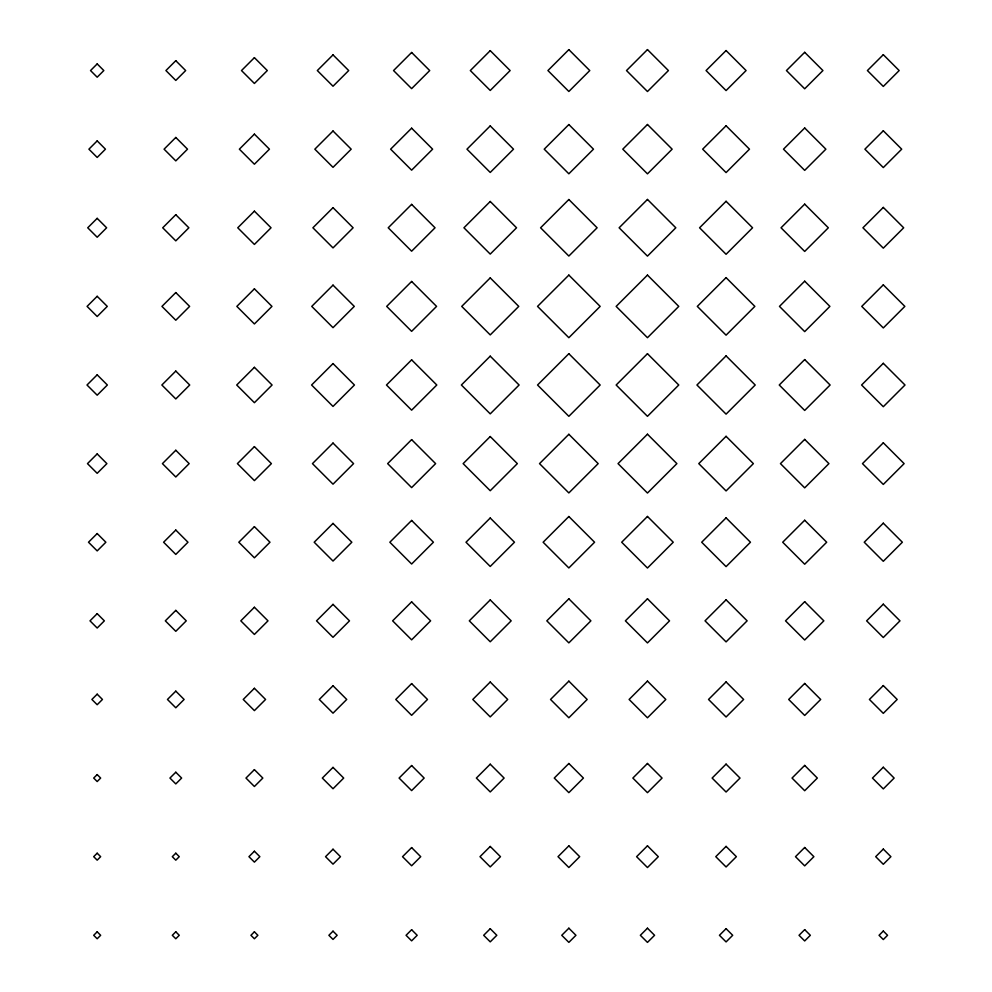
<?xml version="1.0" encoding="UTF-8"?>
<svg xmlns="http://www.w3.org/2000/svg" width="992" height="992" viewBox="0 0 992 992"><rect width="100%" height="100%" fill="white"/><g stroke="black" fill="none" stroke-linecap="round" stroke-linejoin="round"><path stroke-width="1.49" d="M97.179 63.91L90.532 70.556L97.179 77.202L103.825 70.556L97.179 63.91M175.795 60.698L165.924 70.556L175.795 80.426L185.653 70.556L175.795 60.698M97.179 140.889L88.908 149.172L97.179 157.443L105.45 149.172L97.179 140.889M254.398 57.66L241.502 70.556L254.398 83.464L267.307 70.556L254.398 57.66M175.795 137.454L164.077 149.172L175.795 160.89L187.513 149.172L175.795 137.454M97.179 218.339L87.73 227.788L97.179 237.237L106.628 227.788L97.179 218.339M333.014 54.87L317.328 70.556L333.014 86.242L348.7 70.556L333.014 54.87M254.398 134.131L239.37 149.172L254.398 164.213L269.44 149.172L254.398 134.131M175.795 214.706L162.713 227.788L175.795 240.858L188.864 227.788L175.795 214.706M97.179 296.298L87.085 306.392L97.179 316.498L107.272 306.392L97.179 296.298M333.014 130.994L314.836 149.172L333.014 167.35L351.193 149.172L333.014 130.994M411.63 52.477L393.551 70.556L411.63 88.635L429.71 70.556L411.63 52.477M254.398 211.147L237.758 227.788L254.398 244.429L271.039 227.788L254.398 211.147M175.795 292.566L161.956 306.392L175.795 320.23L189.621 306.392L175.795 292.566M97.179 374.827L86.998 385.008L97.179 395.188L107.359 385.008L97.179 374.827M411.63 128.179L390.625 149.172L411.63 170.165L432.624 149.172L411.63 128.179M333.014 207.663L312.902 227.788L333.014 247.901L353.127 227.788L333.014 207.663M490.234 50.654L470.332 70.556L490.234 90.458L510.136 70.556L490.234 50.654M254.398 288.833L236.84 306.392L254.398 323.95L271.957 306.392L254.398 288.833M175.795 371.07L161.857 385.008L175.795 398.945L189.72 385.008L175.795 371.07M97.179 453.914L87.482 463.624L97.179 473.32L106.876 463.624L97.179 453.914M411.63 204.377L388.219 227.788L411.63 251.199L435.042 227.788L411.63 204.377M490.234 125.897L466.972 149.172L490.234 172.447L513.509 149.172L490.234 125.897M333.014 285.126L311.748 306.392L333.014 327.67L354.28 306.392L333.014 285.126M568.85 49.637L547.931 70.556L568.85 91.475L589.769 70.556L568.85 49.637M254.398 367.325L236.716 385.008L254.398 402.69L272.081 385.008L254.398 367.325M175.795 450.256L162.428 463.624L175.795 476.991L189.162 463.624L175.795 450.256M97.179 533.547L88.499 542.227L97.179 550.907L105.859 542.227L97.179 533.547M490.234 201.475L463.934 227.788L490.234 254.088L516.547 227.788L490.234 201.475M411.63 281.455L386.682 306.392L411.63 331.34L436.567 306.392L411.63 281.455M568.85 124.546L544.224 149.172L568.85 173.798L593.476 149.172L568.85 124.546M333.014 363.58L311.587 385.008L333.014 406.435L354.442 385.008L333.014 363.58M647.466 49.6L626.51 70.556L647.466 91.512L668.422 70.556L647.466 49.6M254.398 446.623L237.41 463.624L254.398 480.612L271.399 463.624L254.398 446.623M175.795 530.05L163.606 542.227L175.795 554.416L187.972 542.227L175.795 530.05M97.179 613.664L89.999 620.843L97.179 628.023L104.358 620.843L97.179 613.664M490.234 277.884L461.726 306.392L490.234 334.912L518.754 306.392L490.234 277.884M568.85 199.516L540.59 227.788L568.85 256.048L597.11 227.788L568.85 199.516M411.63 359.848L386.471 385.008L411.63 410.167L436.79 385.008L411.63 359.848M647.466 124.496L622.79 149.172L647.466 173.848L672.142 149.172L647.466 124.496M333.014 443.064L312.455 463.624L333.014 484.17L353.574 463.624L333.014 443.064M726.07 50.555L706.068 70.556L726.07 90.57L746.083 70.556L726.07 50.555M254.398 526.653L238.824 542.227L254.398 557.814L269.985 542.227L254.398 526.653M175.795 610.378L165.329 620.843L175.795 631.309L186.26 620.843L175.795 610.378M97.179 694.177L91.896 699.459L97.179 704.729L102.449 699.459L97.179 694.177M568.85 275.094L537.54 306.392L568.85 337.702L600.16 306.392L568.85 275.094M490.234 356.153L461.379 385.008L490.234 413.862L519.101 385.008L490.234 356.153M647.466 199.442L619.12 227.788L647.466 256.122L675.812 227.788L647.466 199.442M411.63 439.63L387.649 463.624L411.63 487.605L435.612 463.624L411.63 439.63M726.07 125.761L702.671 149.172L726.07 172.583L749.481 149.172L726.07 125.761M333.014 523.404L314.191 542.227L333.014 561.05L351.838 542.227L333.014 523.404M804.686 52.316L786.445 70.556L804.686 88.796L822.926 70.556L804.686 52.316M254.398 607.253L240.808 620.843L254.398 634.434L267.989 620.843L254.398 607.253M175.795 691.139L167.462 699.459L175.795 707.78L184.115 699.459L175.795 691.139M97.179 774.591L93.694 778.063L97.179 781.547L100.651 778.063L97.179 774.591M568.85 353.698L537.54 385.008L568.85 416.318L600.16 385.008L568.85 353.698M647.466 275.094L616.156 306.392L647.466 337.702L678.764 306.392L647.466 275.094M490.234 436.53L463.14 463.624L490.234 490.718L517.34 463.624L490.234 436.53M726.07 201.289L699.583 227.788L726.07 254.287L752.568 227.788L726.07 201.289M411.63 520.44L389.844 542.227L411.63 564.014L433.417 542.227L411.63 520.44M804.686 127.98L783.494 149.172L804.686 170.364L825.877 149.172L804.686 127.98M333.014 604.364L316.535 620.843L333.014 637.323L349.494 620.843L333.014 604.364M883.302 54.684L867.417 70.556L883.302 86.44L899.174 70.556L883.302 54.684M254.398 688.287L243.238 699.459L254.398 710.619L265.571 699.459L254.398 688.287M175.795 772.222L169.942 778.063L175.795 783.916L181.635 778.063L175.795 772.222M97.179 853.207L93.694 856.679L97.179 860.163L100.651 856.679L97.179 853.207M647.466 353.698L616.156 385.008L647.466 416.318L678.764 385.008L647.466 353.698M568.85 434.298L539.524 463.624L568.85 492.937L598.176 463.624L568.85 434.298M726.07 277.624L697.302 306.392L726.07 335.16L754.85 306.392L726.07 277.624M490.234 517.998L466.004 542.227L490.234 566.457L514.476 542.227L490.234 517.998M804.686 204.141L781.039 227.788L804.686 251.422L828.332 227.788L804.686 204.141M411.63 601.846L392.634 620.843L411.63 639.84L430.615 620.843L411.63 601.846M883.302 130.77L864.9 149.172L883.302 167.574L901.703 149.172L883.302 130.77M333.014 685.745L319.3 699.459L333.014 713.174L346.729 699.459L333.014 685.745M254.398 769.643L245.979 778.063L254.398 786.495L262.83 778.063L254.398 769.643M97.179 931.81L93.694 935.295L97.179 938.767L100.651 935.295L97.179 931.81M175.795 853.207L172.31 856.679L175.795 860.163L179.267 856.679L175.795 853.207M647.466 434.198L618.041 463.624L647.466 493.036L676.879 463.624L647.466 434.198M726.07 355.88L696.942 385.008L726.07 414.135L755.21 385.008L726.07 355.88M568.85 516.51L543.132 542.227L568.85 567.957L594.58 542.227L568.85 516.51M804.686 281.182L779.476 306.392L804.686 331.613L829.895 306.392L804.686 281.182M490.234 599.912L469.303 620.843L490.234 641.774L511.178 620.843L490.234 599.912M883.302 207.415L862.928 227.788L883.302 248.149L903.675 227.788L883.302 207.415M411.63 683.6L395.771 699.459L411.63 715.319L427.49 699.459L411.63 683.6M333.014 767.386L322.338 778.063L333.014 788.752L343.691 778.063L333.014 767.386M254.398 851.223L248.942 856.679L254.398 862.135L259.854 856.679L254.398 851.223M175.795 931.81L172.31 935.295L175.795 938.767L179.267 935.295L175.795 931.81M726.07 436.319L698.777 463.624L726.07 490.928L753.374 463.624L726.07 436.319M647.466 516.448L621.686 542.227L647.466 568.019L673.246 542.227L647.466 516.448M804.686 359.575L779.253 385.008L804.686 410.44L830.118 385.008L804.686 359.575M568.85 598.808L546.815 620.843L568.85 642.878L590.885 620.843L568.85 598.808M883.302 284.853L861.75 306.392L883.302 327.943L904.84 306.392L883.302 284.853M490.234 682.012L472.787 699.459L490.234 716.906L507.681 699.459L490.234 682.012M411.63 765.539L399.094 778.063L411.63 790.599L424.154 778.063L411.63 765.539M333.014 849.214L325.55 856.679L333.014 864.144L340.479 856.679L333.014 849.214M254.398 931.81L250.926 935.295L254.398 938.767L257.883 935.295L254.398 931.81M726.07 517.849L701.691 542.227L726.07 566.618L750.46 542.227L726.07 517.849M804.686 439.394L780.456 463.624L804.686 487.853L828.915 463.624L804.686 439.394M647.466 598.771L625.394 620.843L647.466 642.915L669.538 620.843L647.466 598.771M883.302 363.308L861.589 385.008L883.302 406.708L905.002 385.008L883.302 363.308M568.85 681.144L550.535 699.459L568.85 717.774L587.165 699.459L568.85 681.144M490.234 764.2L476.371 778.063L490.234 791.938L504.11 778.063L490.234 764.2M411.63 847.59L402.541 856.679L411.63 865.768L420.72 856.679L411.63 847.59M333.014 931.166L328.885 935.295L333.014 939.424L337.144 935.295L333.014 931.166M804.686 520.242L782.7 542.227L804.686 564.225L826.683 542.227L804.686 520.242M726.07 599.8L705.027 620.843L726.07 641.886L747.125 620.843L726.07 599.8M883.302 442.804L862.482 463.624L883.302 484.431L904.121 463.624L883.302 442.804M647.466 681.107L629.114 699.459L647.466 717.799L665.806 699.459L647.466 681.107M568.85 763.493L554.268 778.063L568.85 792.645L583.432 778.063L568.85 763.493M490.234 846.449L480.004 856.679L490.234 866.909L500.476 856.679L490.234 846.449M411.63 929.727L406.063 935.295L411.63 940.85L417.186 935.295L411.63 929.727M804.686 601.685L785.528 620.843L804.686 640.001L823.844 620.843L804.686 601.685M883.302 523.168L864.243 542.227L883.302 561.286L902.36 542.227L883.302 523.168M726.07 681.913L708.536 699.459L726.07 716.993L743.616 699.459L726.07 681.913M647.466 763.468L632.859 778.063L647.466 792.67L662.061 778.063L647.466 763.468M568.85 845.841L558.012 856.679L568.85 867.516L579.688 856.679L568.85 845.841M490.234 928.723L483.674 935.295L490.234 941.854L496.806 935.295L490.234 928.723M883.302 604.165L866.624 620.843L883.302 637.521L899.98 620.843L883.302 604.165M804.686 683.451L788.69 699.459L804.686 715.455L820.682 699.459L804.686 683.451M726.07 764.125L712.132 778.063L726.07 792.013L740.02 778.063L726.07 764.125M647.466 845.816L636.604 856.679L647.466 867.541L658.316 856.679L647.466 845.816M568.85 928.202L561.757 935.295L568.85 942.375L575.943 935.295L568.85 928.202M883.302 685.571L869.414 699.459L883.302 713.347L897.19 699.459L883.302 685.571M804.686 765.415L792.038 778.063L804.686 790.723L817.334 778.063L804.686 765.415M726.07 846.387L715.778 856.679L726.07 866.971L736.374 856.679L726.07 846.387M647.466 928.19L640.361 935.295L647.466 942.4L654.571 935.295L647.466 928.19M883.302 767.238L872.464 778.063L883.302 788.9L894.139 778.063L883.302 767.238M804.686 847.49L795.497 856.679L804.686 865.867L813.874 856.679L804.686 847.49M726.07 928.673L719.448 935.295L726.07 941.916L732.691 935.295L726.07 928.673M883.302 849.078L875.7 856.679L883.302 864.28L890.903 856.679L883.302 849.078M804.686 929.64L799.031 935.295L804.686 940.949L810.34 935.295L804.686 929.64M883.302 931.042L879.048 935.295L883.302 939.548L887.555 935.295L883.302 931.042"/></g></svg>
